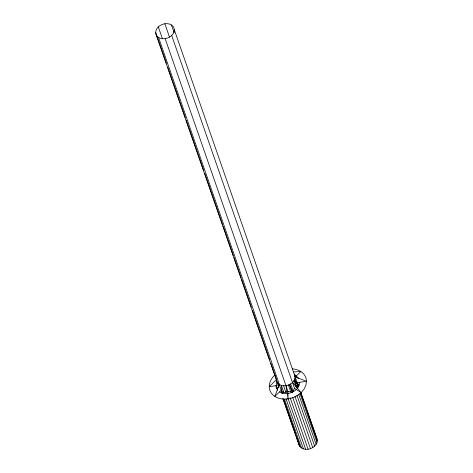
<?xml version="1.0" encoding="UTF-8"?>
<svg xmlns="http://www.w3.org/2000/svg" width="473" height="473" viewBox="0 0 473 473"><rect width="100%" height="100%" fill="white"/><g stroke="black" fill="none" stroke-linecap="round" stroke-linejoin="round"><path stroke-width="0.71" d="M277.604 390.219L276.38 388.091L276.705 380.487M276.888 381.451C281.139 390.645 298.676 383.621 294.318 374.125L298.717 378.796L296.187 376.023L300.875 371.547L293.739 371.884M299.77 382.267L299.397 384.791L297.334 388.351M282.783 398.372L299.025 445.022C303.175 453.79 319.417 448.02 316.963 438.589L300.816 392.229M158.532 37.438L279.372 384.431L274.831 396.398A19.056 14.598 -19.2 0 0 301.171 392.625L304.086 389.119L305.895 385.253L306.474 381.309A19.056 14.598 -19.2 0 0 292.474 368.887M171.699 35.487L294.513 388.303L292.497 392.058L287.956 391.425L165.166 38.644M283.333 391.106L282.014 393.087L279.525 391.922M296.884 388.895C294.626 391.467 291.309 392.897 287.986 393.506M296.358 387.328L298.818 386.027L297.168 382.639L174.318 29.817A9.525 7.296 -19.2 0 0 160.211 25.441A9.525 7.296 -19.2 0 0 160.489 38.337A9.525 7.296 -19.2 0 0 174.318 29.817M275.942 385.678L276.38 388.091L278.272 387.446M287.3 391.609L282.014 393.087L279.372 384.431M277.243 385.495L269.232 386.642L276.528 379.571L270.952 363.542M287.371 393.53L284.9 393.625L282.014 393.087L281.323 385.329L283.818 392.501M295.152 376.81L306.474 381.309L297.168 382.639L298.623 386.819M276.38 388.091L277.621 388.617M275.741 376.1L274.541 375.32A19.056 14.598 -19.2 0 0 274.831 396.398L281.346 390.19L282.316 392.974M294.513 388.303L301.171 392.625L292.539 382.48M316.325 437.478L316.963 438.589M300.574 392.649L301.301 394.724M302.986 399.567L305.156 405.793M307.568 412.71L316.005 436.928M294.791 374.935L295.519 377.011M297.446 382.545L298.167 384.62M294.543 374.764L295.217 376.691M300.562 392.395L317.306 440.475M294.874 378.784L296.559 383.633M297.044 385.016L297.765 387.091M299.929 393.317L317.016 442.444M171.474 24.957L174.147 32.625M293.981 380.718L296.145 386.949M298.794 394.559L316.112 444.378M296.938 395.268L314.651 446.134M290.635 383.946L293.278 391.555M294.957 396.404L312.742 447.594M164.846 23.751L169.458 36.995M288.406 385.022L290.806 391.94M292.728 397.474L310.507 448.658M290.144 397.698L308.1 449.261M283.587 385.737L285.988 392.655M287.909 398.183L305.682 449.35M158.307 26.908L162.434 38.751M285.999 398.774L303.43 448.924M284.498 399.247L301.484 448.02M277.858 383.106L278.822 385.873M283.386 398.999L299.983 446.689M155.694 32.578L166.372 63.234M167.826 67.414L185.298 117.582M186.267 120.367L203.739 170.54M204.708 173.325L222.665 224.888M223.15 226.277L233.343 255.544M234.07 257.631L241.106 277.84M241.591 279.236L251.293 307.107M252.511 310.59L269.492 359.362M283.398 399.242L285.095 404.119M285.58 405.515L295.288 433.386M296.985 438.264L298.682 443.142M156.055 34.458L278.904 387.227M298.8 443.769L299.025 445.022M285.999 385.637L288.063 398.881L287.956 391.425M298.818 386.027L296.429 385.566L294.419 379.778L298.818 386.027M292.497 392.058L291.474 390.296L289.494 384.502L292.497 392.058"/></g></svg>
